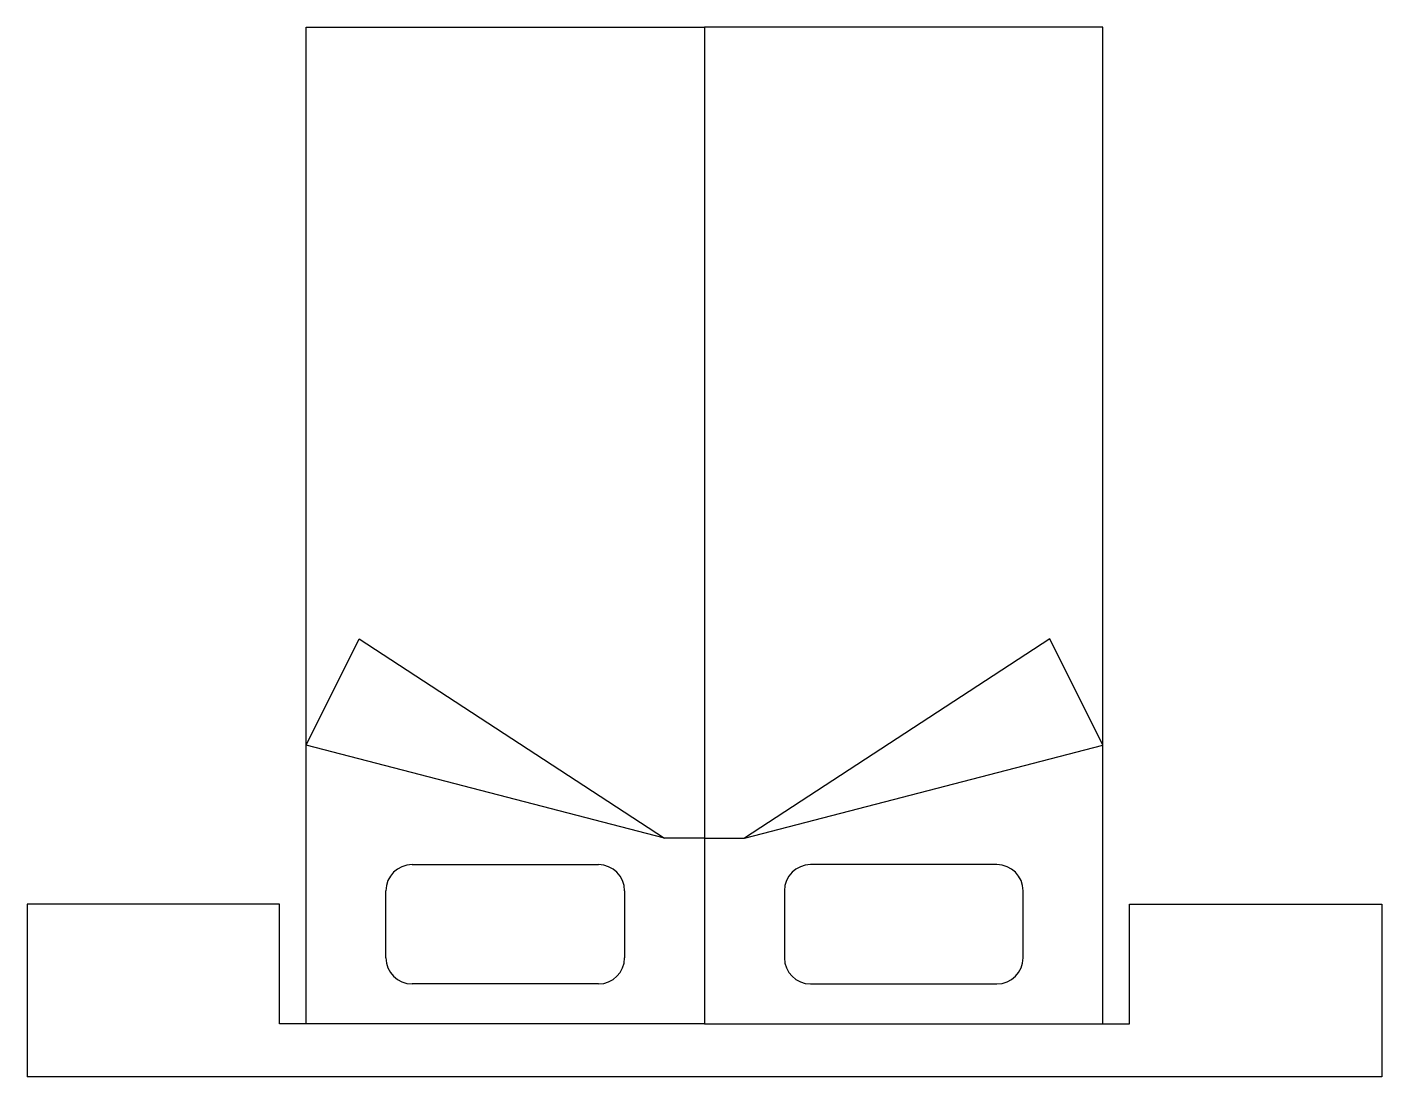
# Model space of a CAD drawing. Header units: millimetres. Extents: x 246 to 504, y 1756 to 1956.
import ezdxf

# ---------------------------------------------------------------- set-up
doc = ezdxf.new("R2010")
doc.units = ezdxf.units.MM

msp = doc.modelspace()

# ---------------------------------------------------------------- linework, layer by layer
at = {"linetype": 'Continuous'}
for p, q in [((298.92, 1765.75), (298.92, 1955.75)), ((298.92, 1955.75), (374.86, 1955.75)), ((374.86, 1955.75), (374.86, 1765.75)), ((450.81, 1955.75), (374.86, 1955.75)), ((450.81, 1765.75), (450.81, 1955.75)), ((298.92, 1818.88), (309.04, 1839.13)), ((309.04, 1839.13), (367.27, 1801.16)), ((440.69, 1839.13), (382.46, 1801.16)), ((450.81, 1818.88), (440.69, 1839.13)), ((367.27, 1801.16), (298.92, 1818.88)), ((382.46, 1801.16), (450.81, 1818.88)), ((374.86, 1801.16), (367.27, 1801.16)), ((374.86, 1801.16), (382.46, 1801.16)), ((319.14, 1796.09), (354.64, 1796.09)), ((430.59, 1796.09), (395.09, 1796.09)), ((314.14, 1778.34), (314.14, 1791.09)), ((359.64, 1791.09), (359.64, 1778.34)), ((390.09, 1791.09), (390.09, 1778.34)), ((435.59, 1778.34), (435.59, 1791.09)), ((293.85, 1788.53), (245.75, 1788.53)), ((245.75, 1788.53), (245.75, 1755.62)), ((293.85, 1765.75), (293.85, 1788.53)), ((455.88, 1788.53), (503.98, 1788.53)), ((455.88, 1765.75), (455.88, 1788.53)), ((503.98, 1788.53), (503.98, 1755.62)), ((354.64, 1773.34), (319.14, 1773.34)), ((395.09, 1773.34), (430.59, 1773.34)), ((298.92, 1765.75), (293.85, 1765.75)), ((374.86, 1765.75), (298.92, 1765.75)), ((374.86, 1765.75), (450.81, 1765.75)), ((450.81, 1765.75), (455.88, 1765.75)), ((503.98, 1755.62), (245.75, 1755.62))]:
    msp.add_line(p, q, dxfattribs=at)
for centre, start, end in [((319.14, 1791.09), 90, 180), ((354.64, 1791.09), 0, 90), ((395.09, 1791.09), 90, 180), ((430.59, 1791.09), 0, 90), ((319.14, 1778.34), 180, 270), ((354.64, 1778.34), 270, 0), ((395.09, 1778.34), 180, 270), ((430.59, 1778.34), 270, 0)]:
    msp.add_arc(centre, 5, start, end, dxfattribs=at)

doc.saveas('drawing.dxf')
